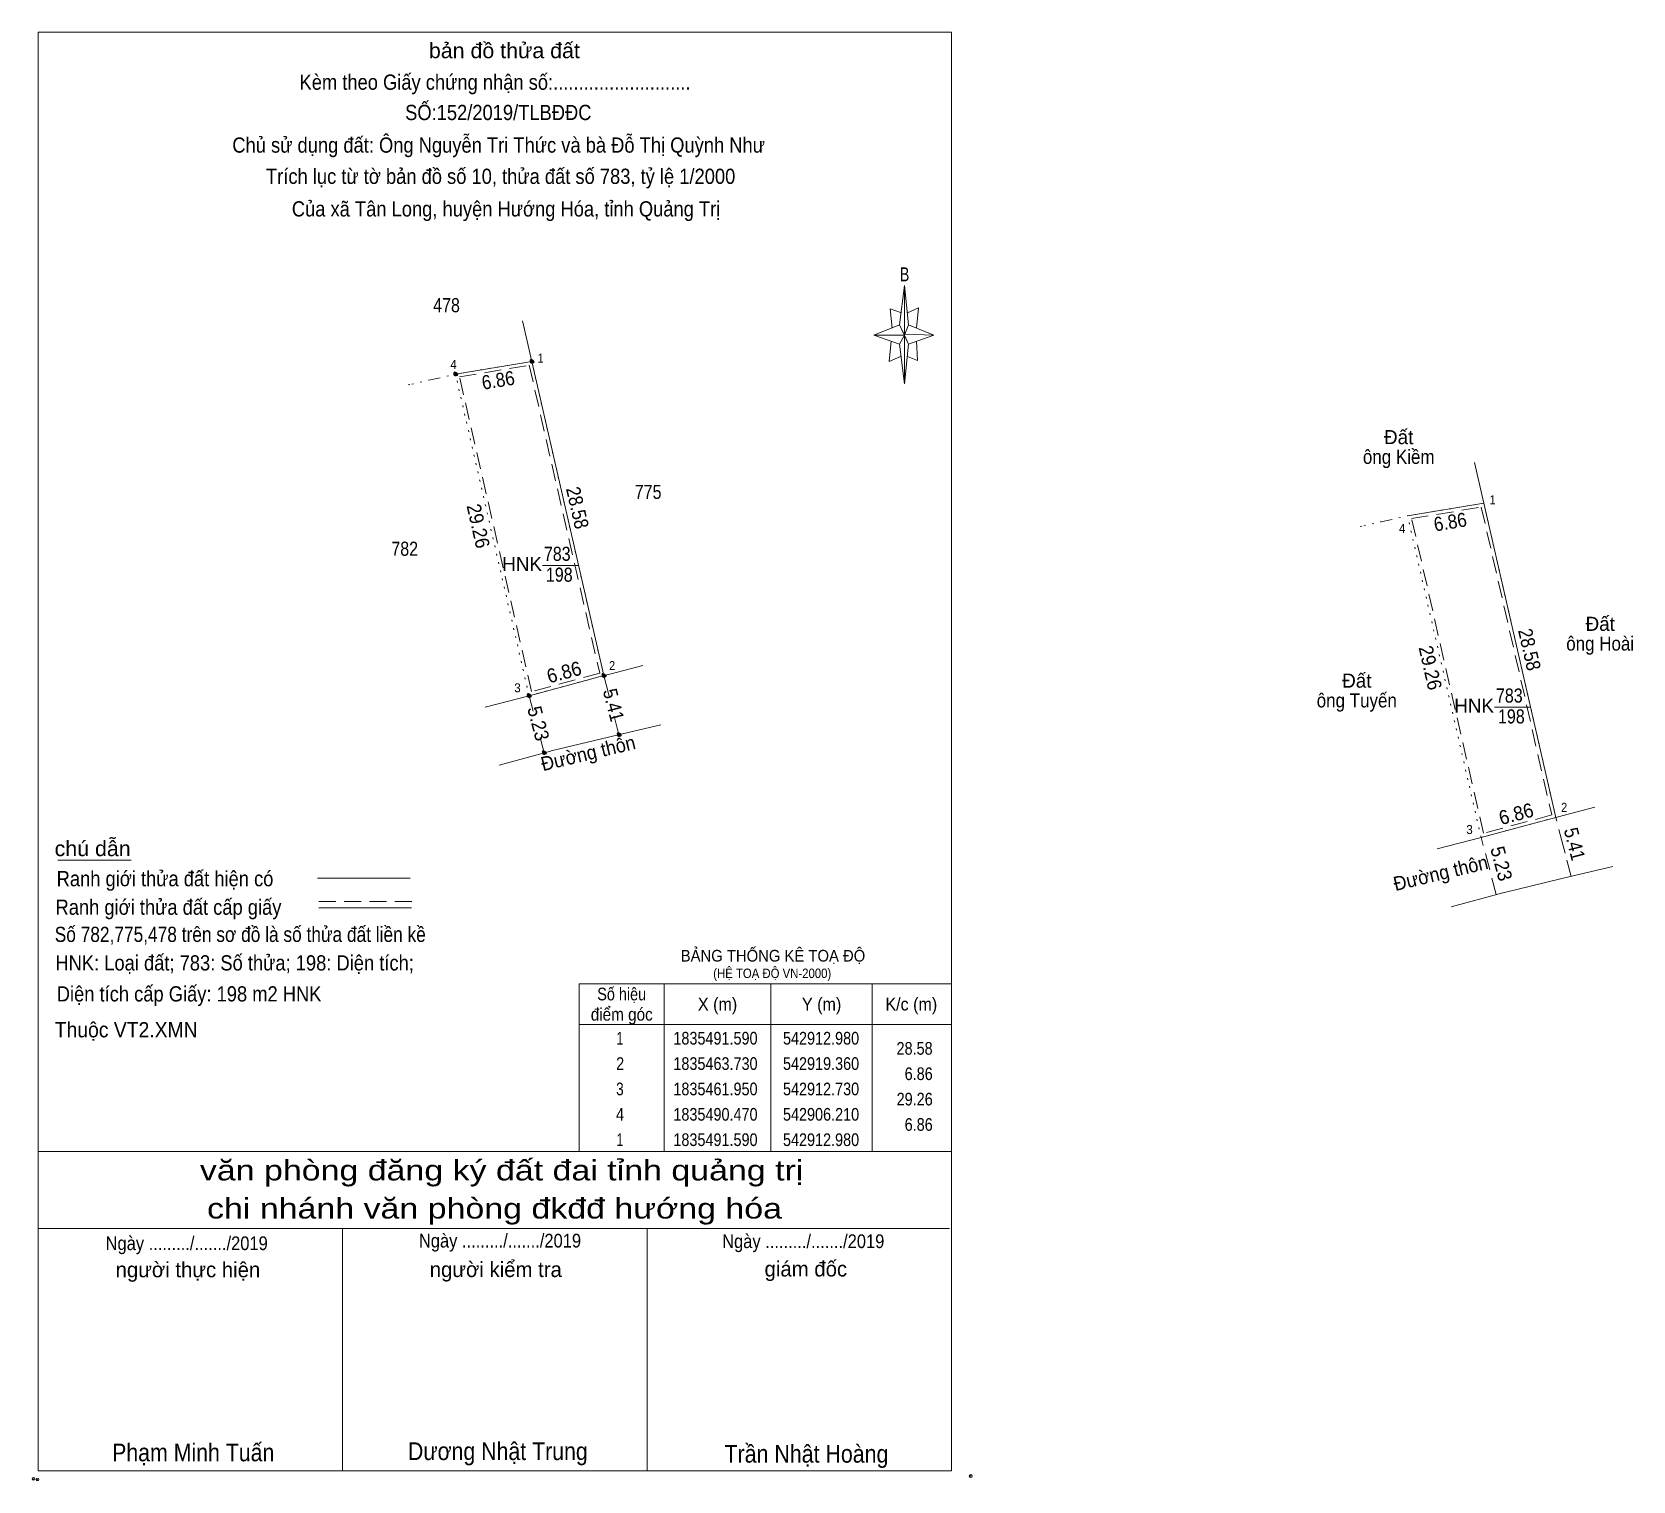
# Model space of a CAD drawing. Header units: metres. Extents: x 542784 to 542926, y 1835405 to 1835533.
import ezdxf
from ezdxf.enums import TextEntityAlignment as Align

# ---------------------------------------------------------------- set-up
doc = ezdxf.new("R2010")
doc.units = ezdxf.units.M
doc.header["$LTSCALE"] = 0.5
doc.header["$PDMODE"] = 32
doc.header["$PDSIZE"] = 0.25
doc.linetypes.add('DOTTED', pattern=[1.5, 0.3, -1.2])
doc.linetypes.add('MEDIUM_DASHED', pattern=[4.5, 3, -1.5])
for name, color, linetype, lineweight in [('1', 7, 'DOTTED', 13), ('10', 7, 'Continuous', 13), ('17', 7, 'Continuous', 13), ('23', 7, 'Continuous', 13), ('5', 7, 'Continuous', 13), ('51', 7, 'Continuous', 13), ('6', 7, 'Continuous', 13), ('63', 7, 'Continuous', 13), ('7', 7, 'Continuous', 13)]:
    doc.layers.add(name, color=color, linetype=linetype, lineweight=lineweight)

msp = doc.modelspace()

# ---------------------------------------------------------------- hatches: boundary and pattern name
at = {"layer": '1'}
for points in [[(542828.73, 1835504.16, 1), (542828.33, 1835504.16, 1)], [(542821.96, 1835503.04, 1), (542821.56, 1835503.04, 1)], [(542835.11, 1835476.3, 1), (542834.71, 1835476.3, 1)], [(542828.48, 1835474.52, 1), (542828.08, 1835474.52, 1)], [(542836.46, 1835471.06, 1), (542836.06, 1835471.06, 1)], [(542829.82, 1835469.46, 1), (542829.42, 1835469.46, 1)]]:
    msp.add_hatch(color=256, dxfattribs=at).paths.add_polyline_path(points)

# ---------------------------------------------------------------- linework, layer by layer
for p, q in [((542902.34, 1835489.59), (542903.85, 1835489.93)), ((542904.7, 1835490.12), (542906.21, 1835490.47)), ((542912.73, 1835461.95), (542906.21, 1835490.47)), ((542902.02, 1835489.52), (542902.34, 1835489.59))]:
    msp.add_line(p, q, dxfattribs=at)
at = {"layer": '1', "linetype": 'Continuous'}
msp.add_line((542903.85, 1835489.93), (542904.7, 1835490.12), dxfattribs=at)
at = {"layer": '1'}
msp.add_lwpolyline([(542912.98, 1835491.59), (542919.36, 1835463.73), (542912.73, 1835461.95), (542906.21, 1835490.47)], close=True, dxfattribs=at)
at = {"layer": '1', "linetype": 'MEDIUM_DASHED'}
msp.add_lwpolyline([(542912.75, 1835491.25), (542919, 1835463.94), (542912.95, 1835462.32), (542906.57, 1835490.23)], close=True, dxfattribs=at)
at = {"layer": '1'}
for centre in [(542828.53, 1835504.16), (542821.76, 1835503.04), (542834.91, 1835476.3), (542828.28, 1835474.52), (542836.26, 1835471.06), (542829.62, 1835469.46)]:
    msp.add_circle(centre, 0.2, dxfattribs=at)
at = {"layer": '10'}
for p, q in [((542920.01, 1835458.33), (542924.42, 1835459.38)), ((542919.78, 1835458.27), (542920.01, 1835458.33))]:
    msp.add_line(p, q, dxfattribs=at)
msp.add_lwpolyline([(542914.65, 1835457.04), (542914.69, 1835457.05), (542919.78, 1835458.27)], dxfattribs=at)
at = {"layer": '17'}
msp.add_line((542786.47, 1835459.92), (542792.99, 1835459.92), dxfattribs=at)
at = {"layer": '23'}
for p, q in [((542920.01, 1835463.9), (542922.82, 1835464.63)), ((542919.36, 1835463.73), (542920.01, 1835463.9)), ((542912.73, 1835461.95), (542908.84, 1835460.93)), ((542914.65, 1835457.04), (542910.07, 1835455.8))]:
    msp.add_line(p, q, dxfattribs=at)
at = {"layer": '5'}
for p, q in [((542861.13, 1835507.4), (542861.58, 1835510.91)), ((542861.94, 1835507.4), (542864.19, 1835506.5)), ((542861.13, 1835505.69), (542858.88, 1835506.5)), ((542861.94, 1835505.69), (542861.58, 1835502.18)), ((542862.66, 1835505.96), (542862.75, 1835504.25)), ((542862.75, 1835504.25), (542861.85, 1835504.61)), ((542784.75, 1835434.11), (542865.75, 1835434.11)), ((542784.75, 1835427.27), (542865.57, 1835427.27)), ((542784.75, 1835427.27), (542865.57, 1835427.27)), ((542784.75, 1835427.27), (542865.57, 1835427.27)), ((542811.75, 1835405.76), (542811.75, 1835427.27)), ((542838.75, 1835405.76), (542838.75, 1835427.27))]:
    msp.add_line(p, q, dxfattribs=at)
for points in [[(542784.75, 1835533.38), (542865.75, 1835533.38), (542865.75, 1835405.76), (542784.75, 1835405.76)], [(542861.58, 1835510.91), (542861.94, 1835507.4), (542861.58, 1835506.5)], [(542861.58, 1835506.5), (542858.88, 1835506.5), (542861.13, 1835507.4), (542861.94, 1835505.69), (542864.19, 1835506.5), (542861.58, 1835506.59)], [(542861.58, 1835506.5), (542861.58, 1835502.18), (542861.13, 1835505.69)]]:
    msp.add_lwpolyline(points, close=True, dxfattribs=at)
for points in [[(542861.31, 1835508.48), (542860.32, 1835508.84), (542860.5, 1835507.13)], [(542861.85, 1835508.48), (542862.84, 1835508.93), (542862.66, 1835507.13)], [(542861.58, 1835506.5), (542861.13, 1835507.4), (542858.88, 1835506.5)], [(542860.41, 1835505.96), (542860.23, 1835504.16), (542861.22, 1835504.61)], [(542861.58, 1835506.5), (542861.94, 1835505.69), (542864.19, 1835506.5)], [(542865.75, 1835405.76), (542784.75, 1835405.76), (542784.75, 1835427.27)]]:
    msp.add_lwpolyline(points, dxfattribs=at)
for p in [(542784.32, 1835405.06), (542784.68, 1835405)]:
    msp.add_point(p, dxfattribs=at)
at = {"layer": '51'}
for p, q in [((542906.21, 1835490.47), (542912.98, 1835491.59)), ((542915.82, 1835462.78), (542919.36, 1835463.73)), ((542912.73, 1835461.95), (542915.82, 1835462.78))]:
    msp.add_line(p, q, dxfattribs=at)
at = {"layer": '6'}
for p, q in [((542809.51, 1835458.35), (542817.74, 1835458.35)), ((542809.64, 1835455.72), (542817.87, 1835455.72))]:
    msp.add_line(p, q, dxfattribs=at)
at = {"layer": '6', "linetype": 'MEDIUM_DASHED'}
msp.add_line((542809.64, 1835456.28), (542817.92, 1835456.28), dxfattribs=at)
at = {"layer": '6'}
msp.add_point((542867.46, 1835405.31), dxfattribs=at)
at = {"layer": '63'}
for p, q in [((542913.92, 1835473.5), (542917.08, 1835473.5)), ((542840.28, 1835448.96), (542840.28, 1835434.11)), ((542849.73, 1835448.96), (542849.73, 1835434.11)), ((542858.73, 1835448.96), (542858.73, 1835434.11)), ((542832.72, 1835445.36), (542865.75, 1835445.36))]:
    msp.add_line(p, q, dxfattribs=at)
at = {"layer": '63', "linetype": 'MEDIUM_DASHED'}
for p, q in [((542920.01, 1835461.21), (542919.36, 1835463.73)), ((542914.07, 1835456.89), (542912.73, 1835461.95))]:
    msp.add_line(p, q, dxfattribs=at)
at = {"layer": '63'}
msp.add_lwpolyline([(542912.15, 1835495.21), (542912.98, 1835491.59), (542919.36, 1835463.73)], dxfattribs=at)
at = {"layer": '63', "linetype": 'MEDIUM_DASHED'}
msp.add_lwpolyline([(542920.71, 1835458.49), (542920.18, 1835460.54), (542920.01, 1835461.21)], dxfattribs=at)
at = {"layer": '63'}
msp.add_lwpolyline([(542832.72, 1835448.96), (542865.75, 1835448.96), (542865.75, 1835434.11), (542832.72, 1835434.11)], close=True, dxfattribs=at)
at = {"layer": '7'}
for p, q in [((542821.76, 1835503.04), (542828.53, 1835504.16)), ((542819.4, 1835502.5), (542820.25, 1835502.69)), ((542829.47, 1835486.07), (542832.63, 1835486.07)), ((542835.56, 1835476.47), (542838.37, 1835477.2)), ((542831.37, 1835475.35), (542834.91, 1835476.3)), ((542834.91, 1835476.3), (542835.56, 1835476.47)), ((542835.38, 1835474.49), (542834.91, 1835476.3)), ((542828.28, 1835474.52), (542824.39, 1835473.5)), ((542828.28, 1835474.52), (542831.37, 1835475.35)), ((542828.65, 1835473.14), (542828.28, 1835474.52)), ((542835.56, 1835470.9), (542839.97, 1835471.95)), ((542836.26, 1835471.06), (542835.84, 1835472.7)), ((542829.62, 1835469.46), (542829.26, 1835470.81)), ((542835.33, 1835470.84), (542835.56, 1835470.9)), ((542830.2, 1835469.61), (542825.62, 1835468.37))]:
    msp.add_line(p, q, dxfattribs=at)
at = {"layer": '7', "linetype": 'DOTTED'}
for p, q in [((542820.25, 1835502.69), (542821.76, 1835503.04)), ((542828.28, 1835474.52), (542821.76, 1835503.04)), ((542817.57, 1835502.09), (542817.89, 1835502.16)), ((542817.89, 1835502.16), (542819.4, 1835502.5))]:
    msp.add_line(p, q, dxfattribs=at)
at = {"layer": '7'}
for points in [[(542827.7, 1835507.78), (542828.53, 1835504.16), (542834.91, 1835476.3)], [(542830.2, 1835469.61), (542830.24, 1835469.62), (542835.33, 1835470.84)]]:
    msp.add_lwpolyline(points, dxfattribs=at)
at = {"layer": '7', "linetype": 'DOTTED'}
msp.add_lwpolyline([(542828.53, 1835504.16), (542834.91, 1835476.3), (542828.28, 1835474.52), (542821.76, 1835503.04)], close=True, dxfattribs=at)
at = {"layer": '7', "linetype": 'MEDIUM_DASHED'}
msp.add_lwpolyline([(542828.3, 1835503.82), (542834.55, 1835476.51), (542828.5, 1835474.89), (542822.12, 1835502.8)], close=True, dxfattribs=at)

# ---------------------------------------------------------------- texts
at = {"layer": '1'}
msp.add_text('HNK', height=1.25, dxfattribs=at).set_placement((542912.115, 1835473.01), align=Align.CENTER)
at = {"layer": '1', "width": 0.85}
for s, p in [('783', (542915.235, 1835473.91)), ('198', (542915.415, 1835472.06))]:
    msp.add_text(s, height=1.25, dxfattribs=at).set_placement(p, align=Align.CENTER)
at = {"layer": '1'}
for s, height, width, p in [('BẢNG THỐNG KÊ TOẠ ĐỘ ', 1.035, 0.95, (542841.74, 1835450.94)), ('(HỆ TOẠ ĐỘ VN-2000)', 0.837, 0.9, (542844.62, 1835449.48))]:
    msp.add_text(s, height=height, dxfattribs=dict(at, width=width)).set_placement(p)
at = {"layer": '5'}
for s, height, width, p in [('bản đồ thửa đất', 1.35, 1.05, (542826.095, 1835531.06)), ('Kèm theo Giấy chứng nhận số:...........................', 1.35, 0.9, (542825.265, 1835528.26)), ('SỐ:152/2019/TLBĐĐC', 1.35, 0.9, (542825.555, 1835525.57)), ('Chủ sử dụng đất: Ông Nguyễn Tri Thức và bà Đỗ Thị Quỳnh Như', 1.35, 0.9, (542825.585, 1835522.68)), ('Trích lục từ tờ bản đồ số 10, thửa đất số 783, tỷ lệ 1/2000 ', 1.35, 0.9, (542825.99, 1835519.91)), ('Của xã Tân Long, huyện Hướng Hóa, tỉnh Quảng Trị', 1.35, 0.9, (542826.245, 1835517.02)), ('B', 1.24, 0.75, (542861.6, 1835511.27)), ('văn phòng đăng ký đất đai tỉnh quảng trị', 1.8, 1.25, (542825.85, 1835431.53)), ('chi nhánh văn phòng đkđđ hướng hóa', 1.8, 1.25, (542825.22, 1835428.15)), ('Ngày ........./......./2019', 1.215, 0.9, (542797.915, 1835425.35)), ('Ngày ........./......./2019', 1.215, 0.9, (542825.705, 1835425.58)), ('Ngày ........./......./2019', 1.215, 0.9, (542852.605, 1835425.53)), ('Phạm Minh Tuấn', 1.57, 0.9, (542798.495, 1835406.62)), ('Dương Nhật Trung', 1.57, 0.9, (542825.515, 1835406.73)), ('Trần Nhật Hoàng', 1.575, 0.9, (542852.89, 1835406.5))]:
    msp.add_text(s, height=height, dxfattribs=dict(at, width=width)).set_placement(p, align=Align.CENTER)
for s, p in [('người kiểm tra', (542825.335, 1835422.96)), ('giám đốc', (542852.835, 1835423.01)), ('người thực hiện', (542798.025, 1835422.94))]:
    msp.add_text(s, height=1.35, dxfattribs=at).set_placement(p, align=Align.CENTER)
at = {"layer": '51'}
for p in [(542905.42, 1835496.83), (542923.3, 1835480.27), (542901.71, 1835475.23)]:
    msp.add_text('Đất', height=1.25, dxfattribs=at).set_placement(p, align=Align.CENTER)
at = {"layer": '51', "width": 0.9}
for s, p in [('ông Kiềm', (542905.425, 1835495.08)), ('ông Hoài', (542923.295, 1835478.52)), ('ông Tuyến', (542901.705, 1835473.48))]:
    msp.add_text(s, height=1.25, dxfattribs=at).set_placement(p, align=Align.CENTER)
at = {"layer": '6'}
for s, width, p in [('chú dẫn', 1.05, (542786.2, 1835460.29)), ('Ranh giới thửa đất hiện có ', 0.9, (542786.38, 1835457.62)), ('Ranh giới thửa đất cấp giấy', 0.9, (542786.28, 1835455.09)), ('Số 782,775,478 trên sơ đồ là số thửa đất liền kề', 0.85, (542786.21, 1835452.68)), ('HNK: Loại đất; 783: Số thửa; 198: Diện tích;', 0.9, (542786.27, 1835450.15)), ('Diện tích cấp Giấy: 198 m2 HNK', 0.9, (542786.39, 1835447.4)), ('Thuộc VT2.XMN', 0.95, (542786.21, 1835444.22))]:
    msp.add_text(s, height=1.35, dxfattribs=dict(at, width=width)).set_placement(p)
at = {"layer": '63'}
for s, height, width, p in [(' 1', 0.8, 0.9, (542914.02, 1835491.49)), (' 4', 0.8, 0.95, (542906.02, 1835488.96)), (' 2', 0.8, 0.9, (542920.37, 1835464.22)), (' 3', 0.8, 0.95, (542911.99, 1835462.25)), ('28.58', 1.125, 0.85, (542864.08, 1835442.68)), ('6.86', 1.125, 0.85, (542864.09, 1835440.43)), ('29.26', 1.125, 0.85, (542864.09, 1835438.18)), ('6.86', 1.125, 0.85, (542864.09, 1835435.93))]:
    msp.add_text(s, height=height, dxfattribs=dict(at, width=width)).set_placement(p, align=Align.RIGHT)
for s, rotation, width, p in [('6.86', 9.394, 0.9, (542910.093, 1835489.3153)), ('28.58', 282.898, 0.9, (542916.4206, 1835478.4795)), ('29.26', 282.877, 0.95, (542907.6245, 1835476.8593)), ('6.86', 15.028, 0.95, (542916.003, 1835463.4362)), ('5.41', 284.421, 0.9, (542920.4227, 1835461.2106)), ('Đường thôn', 13.483, 0.95, (542909.2893, 1835458.1897)), ('5.23', 284.799, 0.95, (542913.9311, 1835459.4696))]:
    msp.add_text(s, height=1.25, rotation=rotation, dxfattribs=dict(at, width=width)).set_placement(p, align=Align.CENTER)
for s, width, p in [('Số hiệu', 0.85, (542836.5, 1835447.5)), ('X (m)', 0.95, (542845.005, 1835446.6)), ('Y (m)', 0.95, (542854.235, 1835446.6)), ('K/c (m)', 0.95, (542862.19, 1835446.6)), ('điểm góc', 0.9, (542836.505, 1835445.7)), (' 1', 0.75, (542836.185, 1835443.58)), ('1835491.590', 0.85, (542844.82, 1835443.58)), ('542912.980', 0.85, (542854.185, 1835443.58)), (' 2', 0.85, (542836.185, 1835441.33)), ('1835463.730', 0.85, (542844.82, 1835441.33)), ('542919.360', 0.85, (542854.185, 1835441.33)), (' 3', 0.8, (542836.175, 1835439.08)), ('1835461.950', 0.85, (542844.82, 1835439.08)), ('542912.730', 0.85, (542854.185, 1835439.08)), (' 4', 0.85, (542836.175, 1835436.83)), ('1835490.470', 0.85, (542844.82, 1835436.83)), ('542906.210', 0.85, (542854.185, 1835436.83)), (' 1', 0.75, (542836.185, 1835434.58)), ('1835491.590', 0.85, (542844.82, 1835434.58)), ('542912.980', 0.85, (542854.185, 1835434.58))]:
    msp.add_text(s, height=1.125, dxfattribs=dict(at, width=width)).set_placement(p, align=Align.CENTER)
at = {"layer": '7', "width": 0.85}
for s, p in [('478', (542820.965, 1835508.53)), ('775', (542838.845, 1835491.97)), ('782', (542817.255, 1835486.93)), ('783', (542830.785, 1835486.48)), ('198', (542830.965, 1835484.63))]:
    msp.add_text(s, height=1.25, dxfattribs=at).set_placement(p, align=Align.CENTER)
at = {"layer": '7'}
for s, width, p in [(' 4', 0.95, (542821.86, 1835503.49)), (' 1', 0.9, (542829.57, 1835504.06)), (' 2', 0.9, (542835.92, 1835476.79)), (' 3', 0.95, (542827.54, 1835474.82))]:
    msp.add_text(s, height=0.8, dxfattribs=dict(at, width=width)).set_placement(p, align=Align.RIGHT)
for s, rotation, width, p in [('6.86', 9.394, 0.9, (542825.643, 1835501.8853)), ('28.58', 282.898, 0.9, (542831.9706, 1835491.0495)), ('29.26', 282.877, 0.95, (542823.1745, 1835489.4293)), ('6.86', 15.028, 0.95, (542831.553, 1835476.0062)), ('5.41', 284.421, 0.9, (542835.1827, 1835473.5406)), ('5.23', 284.799, 0.95, (542828.5111, 1835471.8996)), ('Đường thôn', 13.483, 0.95, (542833.6693, 1835468.8197))]:
    msp.add_text(s, height=1.25, rotation=rotation, dxfattribs=dict(at, width=width)).set_placement(p, align=Align.CENTER)
msp.add_text('HNK', height=1.25, dxfattribs=at).set_placement((542827.665, 1835485.58), align=Align.CENTER)

doc.saveas('drawing.dxf')
